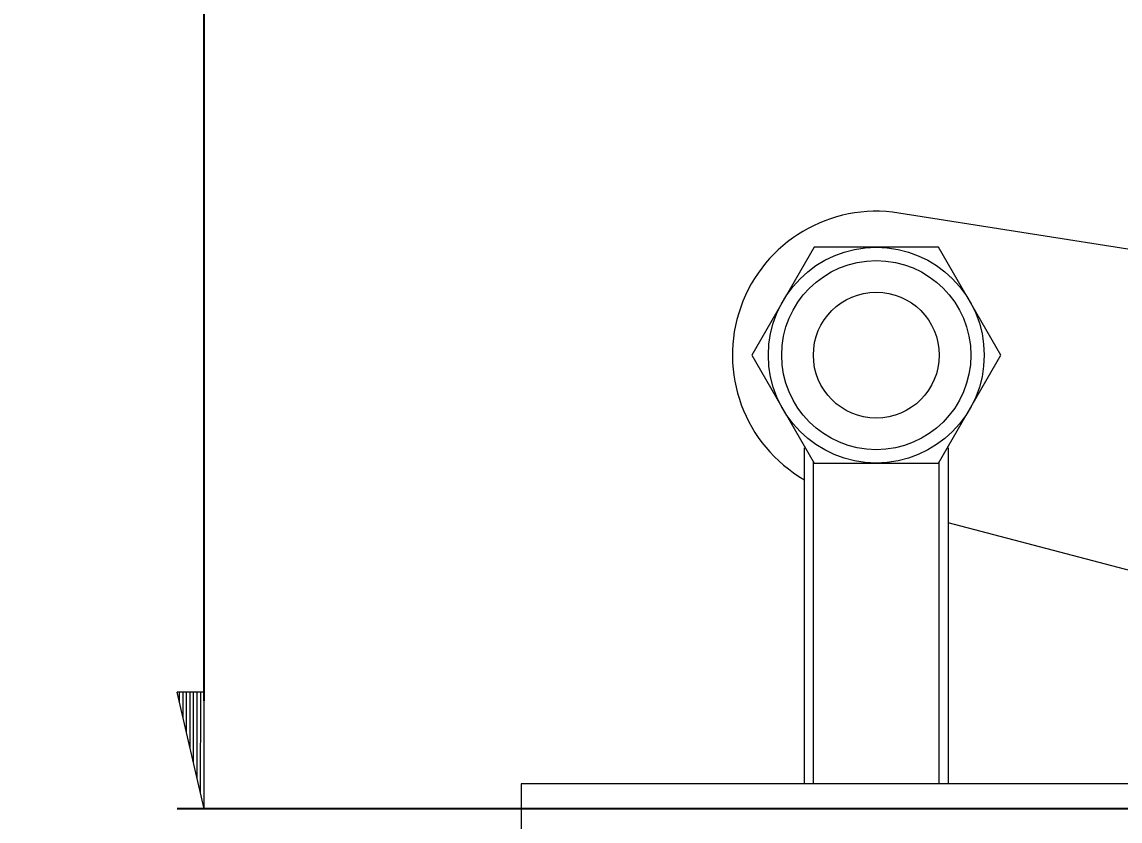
# Model space of a CAD drawing. Extents: x 104.2 to 172.2, y 134.1 to 160.6.
# Drawn here: x 156.89 to 164.52, y 143.97 to 149.52 of the extents above; entities that cross this region are included whole.
import ezdxf

# ---------------------------------------------------------------- set-up
doc = ezdxf.new("R2010")
doc.units = 0
doc.header["$LTSCALE"] = 0.5
doc.header["$MEASUREMENT"] = 0
doc.layers.get('0').update_dxf_attribs({"linetype": 'CONTINUOUS'})
doc.layers.get('DEFPOINTS').update_dxf_attribs({"linetype": 'CONTINUOUS'})
doc.layers.add('AM_5', color=3, linetype='CONTINUOUS', lineweight=15)
doc.styles.add('pamphlet', font='segoeui.ttf', dxfattribs={"height": 0.5})
doc.dimstyles.new('PAMPHLET$0', dxfattribs={"dimtxt": 0.5, "dimasz": 1.5, "dimexe": 0.1875, "dimexo": 0.375, "dimgap": 0.09375, "dimtad": 0, "dimtih": 1, "dimtoh": 1, "dimdec": 4, "dimzin": 0, "dimdsep": 46, "dimlunit": 4, "dimtxsty": 'pamphlet', "dimblk1": 'BFL', "dimblk2": 'BFL', "dimsah": 1, "dimcen": -0.09375, "dimadec": 0, "dimazin": 0, "dimtfac": 1, "dimtdec": 4, "dimtofl": 0, "dimtmove": 0, "dimatfit": 1, "dimldrblk": 'BFL', "dimfxl": 0, "dimtolj": 1, "dimtzin": 0, "dimarcsym": 0})

# ---------------------------------------------------------------- blocks, each defined once
blk = doc.blocks.new('BFL')
for p, q in [((0, 0), (-1.08, 0.001)), ((-1.08, 0.001), (-1.08, -0.249)), ((0, 0), (-1.08, -0.249)), ((-0.141, -0.033), (-1.08, -0.031)), ((-0.283, -0.065), (-1.08, -0.064)), ((-0.424, -0.098), (-1.08, -0.097)), ((-0.565, -0.13), (-1.08, -0.13)), ((-0.707, -0.163), (-1.08, -0.162)), ((-0.848, -0.195), (-1.08, -0.195)), ((-0.99, -0.228), (-1.08, -0.228))]:
    blk.add_line(p, q)
blk = doc.blocks.new('*D77')
at = {"layer": 'AM_5', "color": 0, "lineweight": -2, "ltscale": 0.75, "transparency": 16777216}
for p, q in [((166.1507, 157.6606), (157.9687, 157.6606)), ((158.1562, 156.9106), (158.1562, 151.5457)), ((158.1562, 144.8016), (158.1562, 150.1665)), ((168.7813, 144.0516), (157.9687, 144.0516))]:
    blk.add_line(p, q, dxfattribs=at)
at = {"layer": 'DEFPOINTS', "color": 0, "ltscale": 0.75, "transparency": 16777216}
for p in [(158.1562, 157.6606), (166.5257, 157.6606), (169.1563, 144.0516)]:
    blk.add_point(p, dxfattribs=at)
at = {"layer": 'AM_5', "color": 0, "lineweight": -2, "ltscale": 0.75, "transparency": 16777216, "xscale": 0.75, "yscale": 0.75, "zscale": 0.75}
for p, rotation in [((158.1562, 157.6606), 90), ((158.1562, 144.0516), 270)]:
    blk.add_blockref('BFL', p, dxfattribs=dict(at, rotation=rotation))
at = {"layer": 'AM_5', "color": 0, "ltscale": 0.75, "transparency": 16777216, "insert": (158.1562, 150.8561), "char_height": 0.5, "attachment_point": 5, "style": 'pamphlet'}
blk.add_mtext('\\A1;1\'-1{\\H1.000000x;\\S5/8;}"', dxfattribs=at)

msp = doc.modelspace()

# ---------------------------------------------------------------- linework, layer by layer
at = {"layer": 'AM_5', "color": 0, "ltscale": 0.75}
for p, q in [((171.63799, 146.82256), (162.98563, 148.19326)), ((162.39166, 144.22604), (162.39166, 146.46335)), ((163.26666, 144.22604), (163.26666, 146.46335)), ((166.42011, 145.22612), (163.32916, 146.03987)), ((167.72903, 144.22604), (160.36103, 144.22604)), ((160.36103, 144.22604), (160.36103, 143.85104)), ((167.72903, 144.22604), (160.36103, 144.22604)), ((160.36103, 144.22604), (160.36103, 143.85104))]:
    msp.add_line(p, q, dxfattribs=at)
msp.add_lwpolyline([(162.39615, 147.95558), (161.96314, 147.20558), (162.39615, 146.45558), (163.26217, 146.45558), (163.69519, 147.20558), (163.26217, 147.95558)], close=True, dxfattribs=at)
for points in [[(162.32916, 144.22604), (162.32916, 146.56132), (162.3351, 146.56132)], [(163.32323, 146.56132), (163.32916, 146.56132), (163.32916, 144.22604)]]:
    msp.add_lwpolyline(points, dxfattribs=at)
for radius in [0.75, 0.6575, 0.4375]:
    msp.add_circle((162.82916, 147.20558), radius, dxfattribs=at)
msp.add_arc((162.82916, 147.20558), 1, 80.998064, 240, dxfattribs=at)

# ---------------------------------------------------------------- dimensions: what is measured, and where the dimension line sits
dim = msp.add_linear_dim(base=(158.15621, 157.66056), p1=(169.15631, 144.05164), p2=(166.52566, 157.66056), angle=90, dimstyle='PAMPHLET$0', override={"dimasz": 0.75}, dxfattribs=at)
dim.commit()
dim.dimension.update_dxf_attribs({"geometry": '*D77', "text_midpoint": (158.15621, 150.8561), "dimtype": 160})

doc.saveas('drawing.dxf')
